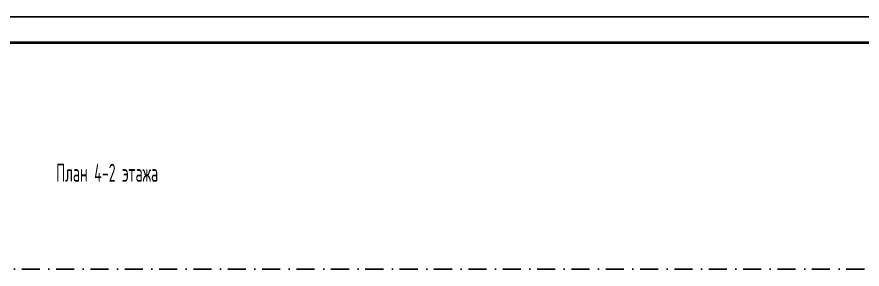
# Model space of a CAD drawing. Extents: x -1560602 to 321118, y -2308202 to -430103.
# Drawn here: x -1522256 to -1505764, y -2239464 to -2234544 of the extents above; entities that cross this region are included whole.
import ezdxf

# ---------------------------------------------------------------- set-up
doc = ezdxf.new("R2010")
doc.units = 0
doc.header["$MEASUREMENT"] = 0
doc.linetypes.add('Dot & Dashed', pattern=[670.277762, 352.777767, -176.388884, 0, -141.111112])
doc.linetypes.add('Штрихпунктирная', pattern=[0.670278, 0.352778, -0.176389, 0, -0.141111])
doc.layers.get('0').update_dxf_attribs({"color": 255, "linetype": 'CONTINUOUS'})
doc.layers.get('Defpoints').update_dxf_attribs({"linetype": 'CONTINUOUS'})
doc.layers.add('Оси', color=253, linetype='Dot & Dashed')
doc.layers.add('Текст', color=7, linetype='CONTINUOUS')
doc.styles.get("Standard").update_dxf_attribs({"font": 'spds.shx', "width": 0.7, "height": 250})

msp = doc.modelspace()

# ---------------------------------------------------------------- linework, layer by layer
at = {"color": 0, "lineweight": 35, "ltscale": 100}
msp.add_line((-1558501.6, -2235044.1), (-1477001.6, -2235044.1), dxfattribs=at)
at = {"layer": 'Defpoints', "color": 0, "linetype": 'Continuous', "ltscale": 100}
msp.add_line((-1476440.2, -2234544.1), (-1560601.6, -2234544.1), dxfattribs=at)
at = {"layer": 'Оси', "color": 0, "linetype": 'Штрихпунктирная', "lineweight": -3, "ltscale": 1000}
msp.add_line((-1556351.1, -2239463.9), (-1478850.7, -2239463.9), dxfattribs=at)

# ---------------------------------------------------------------- texts
at = {"layer": 'Текст', "color": 0, "width": 0.7}
msp.add_text('План 4-2 этажа', height=350, dxfattribs=at).set_placement((-1521489.6, -2237760))

doc.saveas('drawing.dxf')
